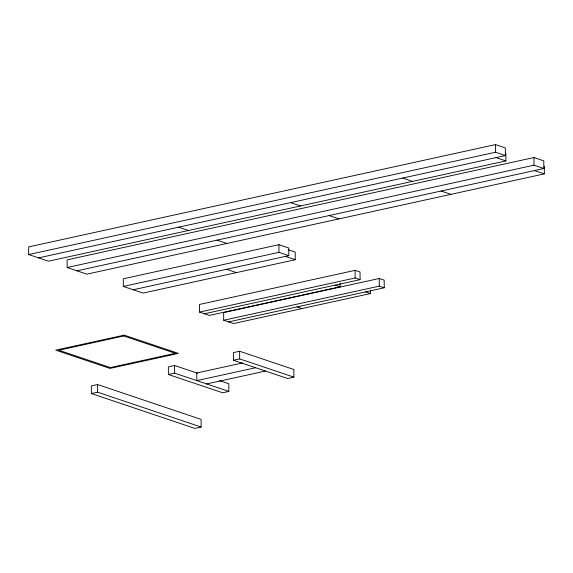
<?xml version="1.0" encoding="UTF-8"?>
<svg xmlns="http://www.w3.org/2000/svg" width="573" height="573" viewBox="0 0 573 573"><rect width="100%" height="100%" fill="white"/><g stroke="black" fill="none" stroke-linecap="round" stroke-linejoin="round"><path stroke-width="0.86" d="M38.549 257.879L505.372 155.555L505.336 147.913L495.473 144.589L28.65 246.913L28.693 254.555L48.411 261.202L505.895 160.927L505.859 153.278M28.693 254.555L495.516 152.239L505.372 155.555M77.004 270.828L543.827 168.512L543.784 160.863L533.929 157.546L67.105 259.863L67.141 267.512L86.867 274.152L544.35 173.877L544.307 166.234M67.141 267.512L533.964 165.189L543.827 168.512M133.208 289.759L288.813 255.651L288.771 248.009L278.915 244.685L123.302 278.793L123.345 286.436L143.064 293.082L295.253 259.727L295.21 252.077L288.634 249.864M123.345 286.436L278.951 252.335L288.813 255.651M204.461 313.76L360.073 279.653L360.03 272.01L355.102 270.349L199.497 304.456L199.533 312.099L209.396 315.422L340.104 286.772L340.09 283.37M199.533 312.099L355.138 277.991L360.073 279.653M228.62 321.897L384.225 287.789L384.189 280.147L379.262 278.485L223.649 312.593L223.692 320.235L233.548 323.559L370.487 293.541L370.466 290.146M223.692 320.235L379.297 286.128L384.225 287.789M197.463 373.209L174.586 365.502L168.362 366.87L168.405 374.513L222.632 392.777L228.856 391.416L228.82 383.767L219.495 380.63M239.629 351.249L233.404 352.61L233.447 360.259L287.675 378.524L293.899 377.156L293.863 369.513L239.629 351.249L239.672 358.891L293.899 377.156M97.553 384.533L91.329 385.894L91.365 393.536L194.899 428.411L201.123 427.043L201.08 419.4L97.553 384.533L97.589 392.176L201.123 427.043M168.405 374.513L174.629 373.152L228.856 391.416M233.447 360.259L239.672 358.891M91.365 393.536L97.589 392.176M242.615 362.931L196.775 372.98L196.811 380.622L255.63 367.73M206.674 383.946L265.492 371.046M496.039 157.604L505.895 160.927M534.487 170.553L544.35 173.877M402.669 178.067L412.531 181.39M441.124 191.017L450.987 194.34M290.633 202.627L300.496 205.943M329.088 215.577L338.951 218.9M285.39 256.403L295.253 259.727M178.597 227.18L188.46 230.504M217.052 240.137L226.908 243.453M365.553 291.879L370.487 293.541M335.176 285.11L340.104 286.772M226.571 269.296L236.427 272.619M297.086 306.884L302.021 308.546M533.929 157.546L533.964 165.189M495.473 144.589L495.516 152.239M379.262 278.485L379.297 286.128M355.102 270.349L355.138 277.991M278.915 244.685L278.951 252.335M174.586 365.502L174.629 373.152M124.198 335.141L55.731 350.153L109.966 368.418L178.432 353.405L124.198 335.141M123.847 335.971L58.797 350.232L110.317 367.58L175.359 353.326L123.847 335.971"/></g></svg>
